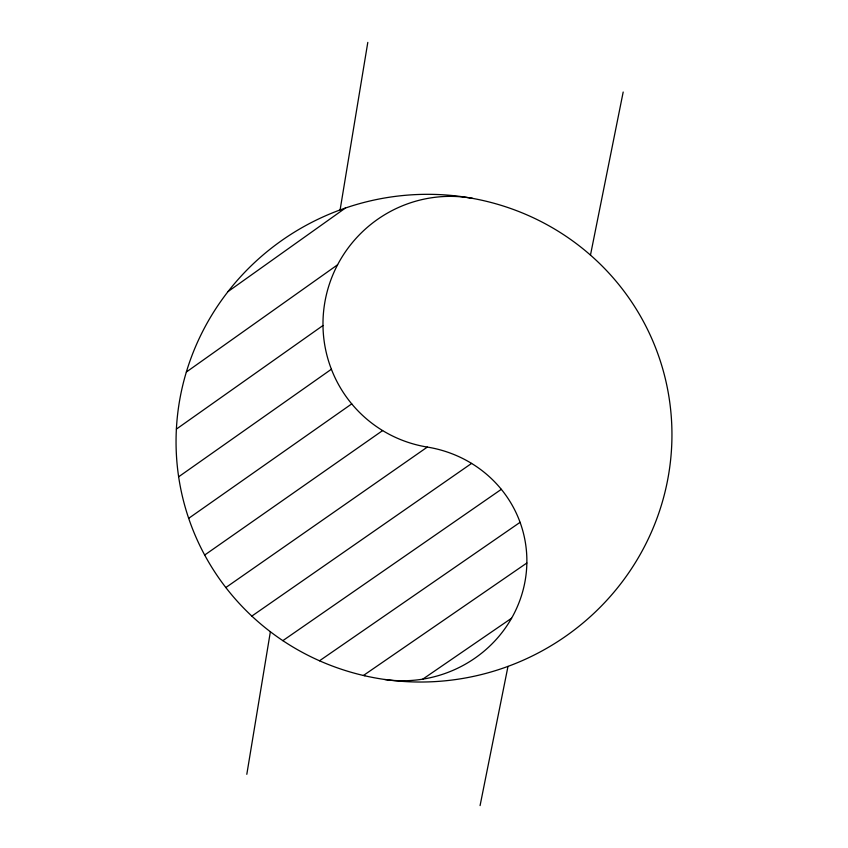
<?xml version="1.0" encoding="UTF-8"?>
<svg xmlns="http://www.w3.org/2000/svg" width="848" height="848" viewBox="0 0 848 848"><rect width="100%" height="100%" fill="white"/><g stroke="black" fill="none" stroke-linecap="round" stroke-linejoin="round"><path stroke-width="1.27" d="M246.81 774.309L270.374 631.749M340.101 209.922L367.799 42.4M480.074 805.6L507.994 666.39M590.473 255.1L623.185 92.029M228.027 291.585L345.454 208.014M186.337 372.039L337.599 264.777M176.384 429.109L322.982 325.515M178.631 476.809L331.398 369.23M188.669 518.34L351.729 403.892M204.675 555.037L382.628 430.572M225.833 587.537L427.328 447.076A122.25 117.384 -13.6 0 1 525.007 581.474A122.25 117.384 -13.6 0 1 384.78 679.492M251.835 616.093L471.583 463.411M282.85 640.653L501.327 489.338M319.526 660.783L520.078 522.336M363.432 675.474L526.852 563.008M422.77 679.153L511.577 618.224M427.328 447.076A126.744 125.292 -50.7 0 1 325.049 301.125A126.744 125.292 -50.7 0 1 472.845 198.421M364.799 675.792A248.612 243.185 -20.5 0 0 662.118 366.802A248.612 243.185 -20.5 0 0 245.072 271.922A248.612 243.185 -20.5 0 0 364.799 675.792"/></g></svg>
